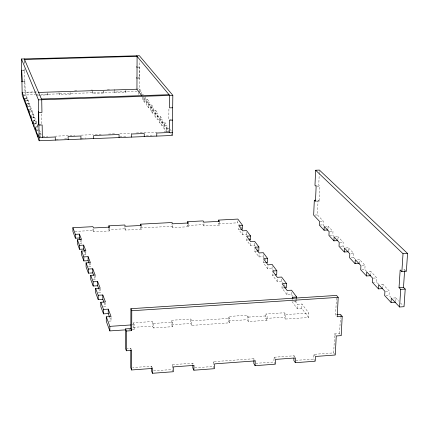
<?xml version="1.0" encoding="UTF-8"?>
<svg xmlns="http://www.w3.org/2000/svg" width="429" height="429" viewBox="0 0 429 429"><rect width="100%" height="100%" fill="white"/><g stroke="black" fill="none" stroke-linecap="round" stroke-linejoin="round"><path stroke-width="0.32" stroke-dasharray="2.15 1.61" d="M141.286 225.456L141.264 229.252L125.418 230.089L124.78 228.791L124.785 225.627M125.493 90.589L125.488 91.672L125.933 92.305L114.892 92.669L114.473 92.037L114.468 89.318M125.418 230.089L125.424 226.287M125.933 92.305L125.933 90.669M130.775 349.517L130.781 348.219L126.839 348.498M132.164 329.408L134.132 329.274L133.328 327.343L133.344 322.817L152.595 321.536L153.469 323.445L153.432 327.971L172.619 326.678L172.678 322.163L171.739 320.259L190.782 318.994L191.779 320.881L191.704 325.386L229.553 322.833L229.671 318.35L228.544 316.479L247.27 315.229L248.455 317.095L248.321 321.562L266.983 320.302L267.138 315.846L265.889 313.99L284.411 312.757L285.719 314.602L285.548 319.047L308.607 317.492L308.8 313.057L301.978 304.022L297.447 304.322L294.83 300.809M134.132 329.274L134.148 324.737L133.344 322.817M138.824 92.283L138.814 94.471L139.918 94.434M139.216 91.221L139.355 60.886M137.543 78.303L139.747 78.234L139.8 67.283L139.328 66.699L137.677 66.752M141.264 229.252L140.583 227.955L140.594 226.062M141.581 94.38L141.591 91.645L139.227 88.508L137.58 88.562M144.621 102.327L144.637 99.528L147.474 99.431L147.453 102.231L144.621 102.327L142.653 99.667L142.669 96.884L168.667 131.73L164.076 131.907M145.479 96.793L145.463 99.571L142.653 99.667M153.63 110.478L153.652 107.609L148.659 107.786L146.621 105.035L146.643 102.209L149.501 102.113L149.48 104.933M148.659 107.786L148.675 104.939M150.729 110.58L155.781 110.43L155.759 113.32L152.831 113.428L150.729 110.58L150.745 107.717M151.539 107.679L151.56 104.837L146.621 105.035M152.831 113.428L152.853 110.537M151.56 367.401L151.571 366.194L132.674 367.573M153.432 327.971L152.558 326.051L152.595 321.536M154.971 116.318L154.998 113.406L157.947 113.299L157.92 116.211L154.971 116.318L157.148 119.262L160.124 119.155L160.151 116.221L157.175 116.329L157.148 119.262M159.368 122.26L159.395 119.3L162.393 119.187L162.366 122.147L159.368 122.26L161.62 125.311L164.645 125.193L164.677 122.211L161.647 122.324L161.62 125.311M163.916 128.41L163.948 125.402L166.999 125.289L166.967 128.292L163.916 128.41L166.254 131.569L169.332 131.451M166.254 131.569L166.286 128.539L169.364 128.416M168.919 109.057L168.806 119.455L171.294 119.359M188.428 222.978L188.369 226.748L172.737 227.579L171.97 226.292L172.013 223.15M172.737 227.579L172.785 223.799M172.619 326.678L171.686 324.764L171.739 320.259M173.246 371.739L172.233 369.498L172.292 364.677L192.889 363.175L193.983 365.385M188.369 226.748L187.559 225.472L187.58 224.217M191.704 325.386L190.707 323.482L190.782 318.994M192.868 364.377L192.889 363.175M219.503 221.348L219.412 225.102L203.925 225.922L203.073 224.651L203.137 221.52M203.925 225.922L204 222.158M214.13 368.136L213.261 366.473L213.369 361.679L253.952 358.714L255.26 360.886M219.412 225.102L218.522 223.831L218.565 221.959M229.553 322.833L228.426 320.946L228.544 316.479M240.122 226.013L237.73 222.817L237.779 220.951M247.168 235.424L246.439 234.448L242.508 234.663L238.626 229.413L238.663 228.153M242.508 234.663L242.616 230.834M246.439 234.448L246.552 230.625M255.335 246.332L254.569 245.308L250.552 245.538L246.482 240.036L246.557 237.457M248.321 321.562L247.136 319.691L247.27 315.229M250.552 245.538L250.67 241.629M254.569 245.308L254.649 242.707M264.2 258.172L263.095 256.698L258.987 256.939L254.719 251.169L254.799 248.536M253.914 359.904L253.952 358.714M258.987 256.939L259.116 252.944M263.095 256.698L263.229 252.708M273.981 271.241L272.045 268.656L267.841 268.908L263.358 262.848L263.47 259.389M266.983 320.302L265.739 318.436L265.889 313.99M267.841 268.908L267.98 264.827M272.045 268.656L272.19 264.575M283.708 284.239L281.456 281.226L277.145 281.488L272.436 275.118L272.538 272.174M275.268 364.178L273.89 362.001L274.061 357.239L294.053 355.78L295.141 357.395M277.145 281.488L277.3 277.316M281.456 281.226L281.542 278.839M292.943 296.568L291.355 294.45L286.942 294.734L281.982 288.025L282.073 285.612M285.548 319.047L284.239 317.192L284.411 312.757M286.942 294.734L287.108 290.465M291.355 294.45L291.506 290.792M292.111 299.769L292.187 297.914M294.004 356.966L294.053 355.78M308.607 317.492L301.796 308.392L297.265 308.692L292.036 301.619L296.509 301.33L296.632 298.246M297.265 308.692L297.447 304.322M301.796 308.392L301.978 304.022M323.965 225.799L323.091 224.866L323.262 221.123L317.406 214.918L318.071 200.07L316.194 200.161M316.098 201.416L319.235 201.26L319.916 186.272L318.747 185.119L319.273 173.343M319.305 172.689L319.364 171.38M314.848 360.676L313.712 359.062L313.926 354.327L333.687 352.885L335.274 355.014M327.949 228.737L328.072 226.212L325.514 226.351M334.175 236.711L332.802 235.248L332.99 231.424L328.072 226.212M337.864 239.977L338.025 236.76L335.408 236.905M333.687 352.885L334.636 333.896L339.58 333.553L341.194 335.617M336.438 298.085L335.601 314.741L337.21 316.752M343.86 247.056L342.98 246.117L343.179 242.219L338.025 236.76M339.58 333.553L340.395 317.712M340.428 317.047L340.529 315.068M348.284 251.094L348.455 247.806L345.785 247.962M354.928 258.885L353.652 257.523L353.866 253.534L348.455 247.806M359.18 263.433L359.405 259.4L356.472 259.577M366.639 271.401L364.848 269.492L365.079 265.417L359.405 259.4M370.661 275.702L370.903 271.584L367.905 271.766M378.807 284.406L376.624 282.073L376.871 277.906L370.903 271.584M382.743 288.61L382.995 284.395L379.928 284.588M391.162 297.608L389.017 295.313L389.28 291.05L382.995 284.395M395.5 301.582L395.736 297.887L392.589 298.091M404.579 270.972L404.665 269.664L402.74 269.782M153.534 370.881L172.233 369.498M194.787 367.835L213.261 366.473M255.743 363.336L273.89 362.001M295.844 360.381L313.712 359.062M132.18 324.871L134.148 324.737M153.469 323.445L172.678 322.163M191.779 320.881L229.671 318.35M248.455 317.095L267.138 315.846M285.719 314.602L308.8 313.057M133.328 327.343L152.558 326.051M171.686 324.764L190.707 323.482M228.426 320.946L247.136 319.691M265.739 318.436L284.239 317.192M128.882 329.628L131.51 329.451M385.912 295.517L389.017 295.313M108.682 321.16L111.079 320.999L111.068 316.522M281.982 288.025L283.848 287.907M372.383 282.341L376.624 282.073M103.496 306.462L105.496 306.333L105.486 303.212M385.553 291.291L389.28 291.05M98.257 292.562L100.204 292.439L100.188 288.776M373.23 278.131L376.871 277.906M93.286 279.37L95.184 279.258L95.163 275.08M362.119 265.594L365.079 265.417M272.436 275.118L274.26 275.01M361.888 269.669L364.848 269.492M88.562 266.838L90.417 266.731L90.396 263.229M350.965 253.705L353.866 253.534M263.358 262.848L265.138 262.741M351.335 257.657L353.652 257.523M84.073 254.912L85.88 254.81L85.854 250.815M339.875 242.406L343.179 242.219M254.719 251.169L256.462 251.067M340.336 246.273L342.98 246.117M79.794 243.559L81.558 243.463L81.531 240.202M329.756 231.601L332.99 231.424M246.482 240.036L249.131 239.891M329.574 235.424L332.802 235.248M74.925 231.424L92.959 230.47L93.506 231.783L109.497 230.936L109.492 227.123M108.902 228.362L108.907 229.628L124.78 228.791M140.583 227.955L171.97 226.292M187.559 225.472L203.073 224.651M218.522 223.831L237.73 222.817M320.098 221.289L323.262 221.123M238.626 229.413L239.924 229.343M319.927 225.037L323.091 224.866M314.907 215.047L317.406 214.918M314.972 185.301L318.747 185.119M316.763 186.422L319.916 186.272M56.237 139.227L58.162 139.152M64.57 138.899L67.771 138.771M81.21 138.24L85.897 138.052M119.895 136.712L126.517 136.449M146.321 135.666L154.209 135.355M37.114 130.051L38.369 130.003M37.001 130.239L38.267 130.191M39.495 133.43L40.776 133.381L40.83 136.465L39.548 136.513M42.685 136.647L47.834 136.449M54.912 136.17L74.764 135.398M81.151 135.146L93.249 134.674M95.249 134.593L102.579 134.309M108.575 134.073L115.905 133.789M119.895 133.633L131.161 133.194L131.682 134.009M136.443 132.985L156.21 132.212L156.783 133.022M32.491 117.793L33.703 117.75L33.65 114.816L31.387 114.865M32.947 117.841L34.787 117.771L34.84 120.731L35.993 123.767L33.526 123.858M33.618 120.78L34.84 120.731M32.856 120.898L35.939 120.785L35.993 123.767M34.626 123.938L37.119 123.847L37.173 126.855L38.17 129.478M38.594 124.303L41.828 124.185L41.64 112.95M35.923 126.904L37.173 126.855M35.8 127.064L38.315 126.968M28.582 106.301L30.357 106.236L30.411 109.105L31.489 111.937L31.435 109.046L28.453 109.154M28.18 106.36L29.354 106.322L29.295 103.475L27.536 103.534M29.108 112.023L32.534 111.905L32.588 114.822L33.703 117.75M22.85 95.061L35.704 94.637M36.342 94.616L38.331 94.552M40.986 94.46L138.562 91.243M23.933 95.533L26.223 95.458L26.276 98.241L27.284 100.89L26.131 100.928M138.824 91.736L141.591 91.645M36.61 95.259L38.605 95.195M39.27 95.168L47.903 94.884L47.871 92.685M58.832 92.777L59.159 94.514L70.377 94.139L70.361 92.498M92.315 90.583L92.326 92.766L92.707 93.404L103.818 93.034L103.813 91.398M24.92 98.166L27.231 98.085L27.284 100.89M141.849 94.251L143.522 94.198M25.134 98.279L26.276 98.241M26.507 100.82L28.255 100.761L28.309 103.582L29.354 106.322M27.145 103.625L28.309 103.582M23.295 81.859L25.005 81.805L24.759 81.183L23.053 81.237M23.284 92.289L36.293 91.865L36.562 92.503M74.603 90.616L77.225 90.53M91.002 90.079L92.31 90.036M107.314 89.548L109.915 89.463M35.897 92.525L25.231 92.873L24.507 68.769M22.254 70.147L24.533 70.083M22.496 70.747L24.78 70.678M137.039 67.364L139.8 67.283M137.629 77.681L139.275 77.633L139.747 78.234M404.665 269.664L406.37 271.343M318.071 200.07L319.235 201.26M395.736 297.887L398.798 301.131M400.547 302.981L403.169 305.764M334.636 333.896L336.239 335.966M147.474 99.431L149.501 102.113M151.56 104.837L153.652 107.609M155.781 110.43L157.947 113.299M160.151 116.221L162.393 119.187M164.677 122.211L166.999 125.289M170.12 129.419L172.383 132.411M143.506 96.954L168.543 130.4M170.839 133.462L172.345 135.478M240.519 226.544L242.514 229.204M249.362 238.352L250.456 239.816M256.864 248.38L257.631 249.399M264.57 258.666L265.674 260.146M284.084 284.738L286.341 287.752M295.318 299.742L296.509 301.33M313.926 354.327L315.449 356.467M274.061 357.239L275.445 359.405M103.818 93.034L103.416 92.401L103.41 90.224M213.369 361.679L213.948 362.778M70.377 94.139L70.029 92.407M172.292 364.677L173.053 366.35M47.903 94.884L47.587 92.594M108.907 229.628L109.497 230.936M151.571 366.194L152.51 368.431M130.781 348.219L131.43 349.86M38.074 126.346L24.984 92.235L24.759 81.183M39.532 130.143L41.195 134.475M39.586 133.204L40.83 136.465M80.4 240.417L81.558 243.463M84.786 251.941L85.88 254.81M89.039 263.111L90.417 266.731M94.085 276.373L95.184 279.258M98.82 288.797L100.204 292.439M104.156 302.815L105.496 306.333M109.663 317.283L111.079 320.999M24.566 60.157L24.63 63.444M24.356 61.551L24.399 63.519M59.138 92.862L59.159 94.514M92.696 91.763L92.707 93.404M93.49 229.236L93.506 231.783M92.954 229.204L92.959 230.47M114.892 90.487L114.892 92.669"/><path stroke-width="0.64" d="M119.064 137.586L119.064 134.502L93.683 135.494L93.699 138.594M125.558 328.898L126.41 331.022L131.708 330.662L130.84 328.544L125.558 328.898L125.525 348.589L126.373 350.777L131.649 350.407L131.585 369.97L152.51 368.431L152.472 373.278L173.246 371.739L173.311 366.902L193.983 365.385L193.897 370.211L214.425 368.688L214.532 363.878L255.26 360.886L255.105 365.674L275.268 364.178L275.445 359.405L295.506 357.931L295.308 362.693L315.229 361.218L315.449 356.467L335.274 355.014L336.239 335.966L341.194 335.617L342.192 316.414L340.562 314.409L336.84 314.661M126.373 350.777L126.41 331.022M130.775 350.171L130.722 367.717L131.585 369.97M130.84 328.544L130.899 308.687L336.567 295.42L338.191 297.361L337.21 316.752L342.192 316.414M131.671 137.087L131.682 134.009L144.257 133.516L144.241 136.588M131.708 330.662L131.773 310.741L130.899 308.687M141.892 95.849L136.948 89.221L137.087 56.355L24.55 59.502M140.594 226.062L140.605 224.169L172.018 222.522L172.785 223.799L188.428 222.978L187.618 221.707L203.148 220.897L204 222.158L219.503 221.348L218.608 220.088L237.832 219.08L242.621 225.418L242.514 229.204L240.567 229.311M151.555 368.007L151.534 371.026L152.472 373.278M156.757 136.095L156.783 133.022L172.383 132.411M169.267 132.534L169.407 120.233L172.528 120.115M172.828 95.324L172.345 135.478L39.178 140.755L22.206 95.082L21.45 59.004L139.382 55.722L172.828 95.324L38.471 99.86L21.45 59.004M187.591 223.589L187.618 221.707M192.852 365.578L192.809 367.98L193.897 370.211M218.576 221.337L218.608 220.088M242.621 225.418L238.728 225.627L242.616 230.834L246.552 230.625L250.574 235.95L250.456 239.816L249.131 239.891M253.893 360.499L253.802 363.481L255.105 365.674M250.574 235.95L246.595 236.17L250.67 241.629L254.692 241.404L258.907 246.986L258.778 250.938L257.041 251.035M258.907 246.986L254.842 247.217L259.116 252.944L263.229 252.708L267.653 258.569L267.514 262.602L265.733 262.709M267.653 258.569L263.492 258.81L267.98 264.827L272.19 264.575L276.839 270.737L276.689 274.86L275.477 274.935M276.839 270.737L272.581 270.994L277.3 277.316L281.612 277.054L286.502 283.531L286.341 287.752L284.475 287.87M293.956 358.151L293.86 360.526L295.308 362.693M296.632 298.246L296.686 297.013L291.527 290.181L287.108 290.465L282.143 283.805L286.502 283.531M315.567 200.193L314.312 200.257L313.658 215.111L319.466 221.326L319.294 225.069L324.056 230.207L327.89 229.998M404.536 271.632L403.507 287.355L405.207 289.087L404.043 306.687L399.571 306.987L400.713 289.377L399.029 287.639L400.171 269.938L401.866 271.621L406.37 271.343L407.55 253.453L319.423 170.072L315.637 170.243L314.972 185.301L316.135 186.454L315.465 201.448L314.312 200.257M324.056 230.207L324.233 226.421L329.113 231.639L328.93 235.462L333.912 240.841L337.832 240.621M333.912 240.841L334.105 236.974L339.216 242.444L339.017 246.348L344.246 251.984L348.251 251.753M344.246 251.984L344.449 248.037L349.807 253.77L349.597 257.759L355.083 263.679L359.18 263.433M355.083 263.679L355.303 259.647L360.934 265.664L360.703 269.744L366.468 275.965L370.661 275.702M366.468 275.965L366.704 271.841L372.624 278.169L372.383 282.341L378.448 288.883L382.743 288.61M378.448 288.883L378.7 284.663L384.931 291.329L384.668 295.597L391.06 302.488L395.458 302.198M391.06 302.488L391.328 298.171L399.571 306.987M401.866 271.621L403.024 253.721L315.637 170.243M140.605 224.169L141.286 225.456L125.424 226.287L124.785 224.994L108.902 225.826L109.492 227.123L93.484 227.965L92.937 226.662L72.882 227.713L75.365 234.336L79.44 234.116L81.526 239.554L77.402 239.773L79.488 245.345L83.66 245.115L85.854 250.815L81.628 251.051L83.821 256.901L88.095 256.66L90.39 262.645L86.063 262.897L88.369 269.042L92.75 268.785L95.163 275.08L90.728 275.343L93.152 281.81L97.64 281.537L100.188 288.17L95.64 288.444L98.193 295.259L102.799 294.975L105.48 301.962L100.815 302.257L103.507 309.443L108.237 309.143L111.068 316.522L106.279 316.833L109.851 326.362L130.866 324.957M106.279 316.833L106.29 321.316L109.856 330.915L125.6 329.853M131.773 310.741L338.191 297.361M100.815 302.257L100.831 306.633L103.523 313.872L108.247 313.567L109.427 316.666M95.64 288.444L95.662 292.723L98.214 299.587L102.815 299.297L103.931 302.231M399.029 287.639L403.507 287.355M400.713 289.377L405.207 289.087M296.686 297.013L292.208 297.297L292.959 298.3M90.728 275.343L90.755 279.52L93.179 286.036L97.662 285.762L98.82 288.797M403.024 253.721L407.55 253.453M86.063 262.897L86.095 266.977L88.395 273.171L92.771 272.914L93.651 275.22M81.628 251.051L81.66 255.051L83.848 260.939L88.122 260.698L88.808 262.505M77.402 239.773L77.44 243.688L79.526 249.297L83.693 249.067L84.567 251.367M72.882 227.713L72.919 231.531L75.402 238.202L79.472 237.988L80.169 239.811M172.678 107.754L169.546 107.867L169.691 95.431L136.62 55.797M41.409 98.997L169.085 94.702M38.556 92.439L136.948 89.221M136.572 66.785L137.039 67.364M136.529 77.719L136.996 78.319M24.303 58.923L41.731 99.748L41.94 112.403L38.69 112.521L38.374 111.744L38.594 124.303L38.91 125.112L42.149 124.989L42.358 137.505M21.686 70.163L22.158 81.891L21.917 81.274M22.147 92.326L23.359 95.554L23.418 98.338M25.402 103.684L25.343 100.858L24.346 98.182L24.399 100.987M32.91 123.884L32.856 120.898L34.004 123.965L34.057 126.973M31.784 120.844L31.725 117.884L30.615 114.924L30.674 117.862M29.58 114.929L29.526 112.012L28.453 109.154L28.512 112.044M27.456 109.207L27.402 106.338L26.362 103.577L26.421 106.424M38.471 99.86L39.178 140.755M37.634 136.588L37.58 133.505L39.125 137.634L55.261 137.001L55.303 140.111M36.422 133.328L36.363 130.266L35.173 127.086L35.232 130.121M68.152 139.607L68.114 136.497L80.92 135.993L80.947 139.098M79.44 234.116L79.472 237.988M79.488 245.345L79.526 249.297M75.365 234.336L75.402 238.202M83.821 256.901L83.848 260.939M83.66 245.115L83.693 249.067M93.152 281.81L93.179 286.036M92.75 268.785L92.771 272.914M88.369 269.042L88.395 273.171M88.095 256.66L88.122 260.698M98.193 295.259L98.214 299.587M97.64 281.537L97.662 285.762M108.902 225.826L108.902 227.729M108.237 309.143L108.247 313.567M103.507 309.443L103.523 313.872M102.799 294.975L102.815 299.297M109.851 326.362L109.856 330.915"/></g></svg>
